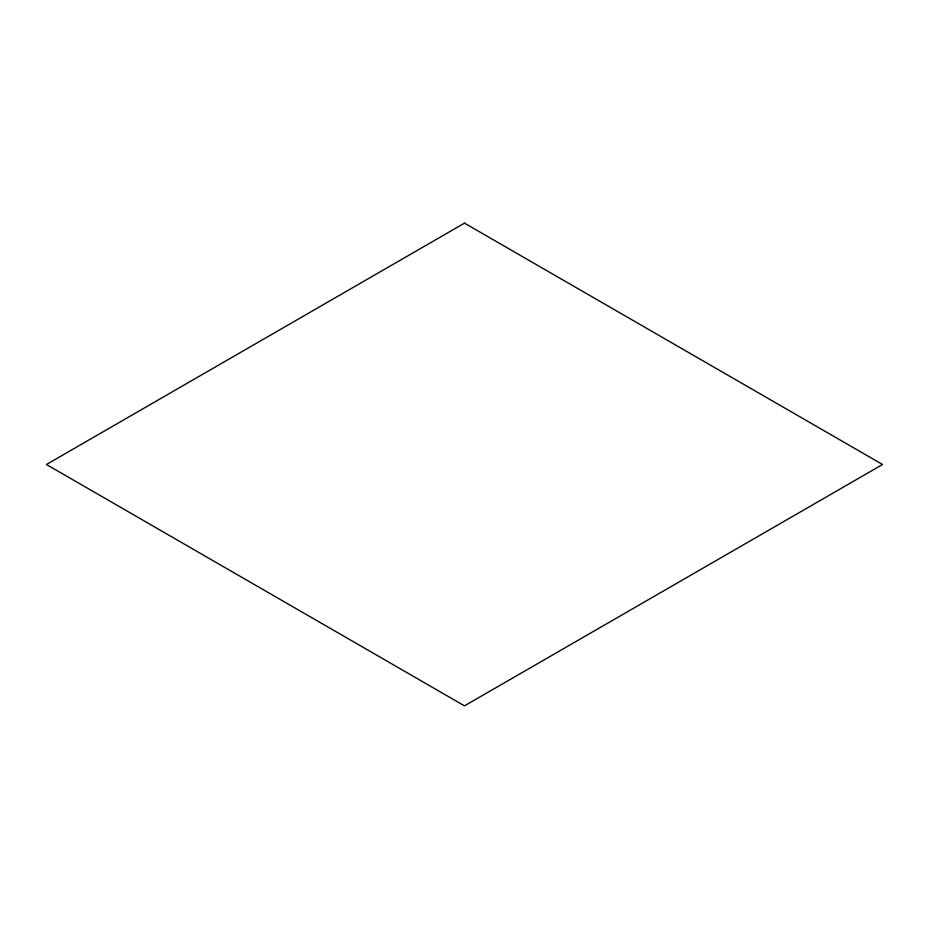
<?xml version="1.0" encoding="UTF-8"?>
<svg xmlns="http://www.w3.org/2000/svg" width="929" height="929" viewBox="0 0 929 929"><rect width="100%" height="100%" fill="white"/><g stroke="black" fill="none" stroke-linecap="round" stroke-linejoin="round"><path stroke-width="1.39" d="M464.5 223.146L46.45 464.5L464.5 705.854L882.55 464.5L464.5 223.146"/></g></svg>
